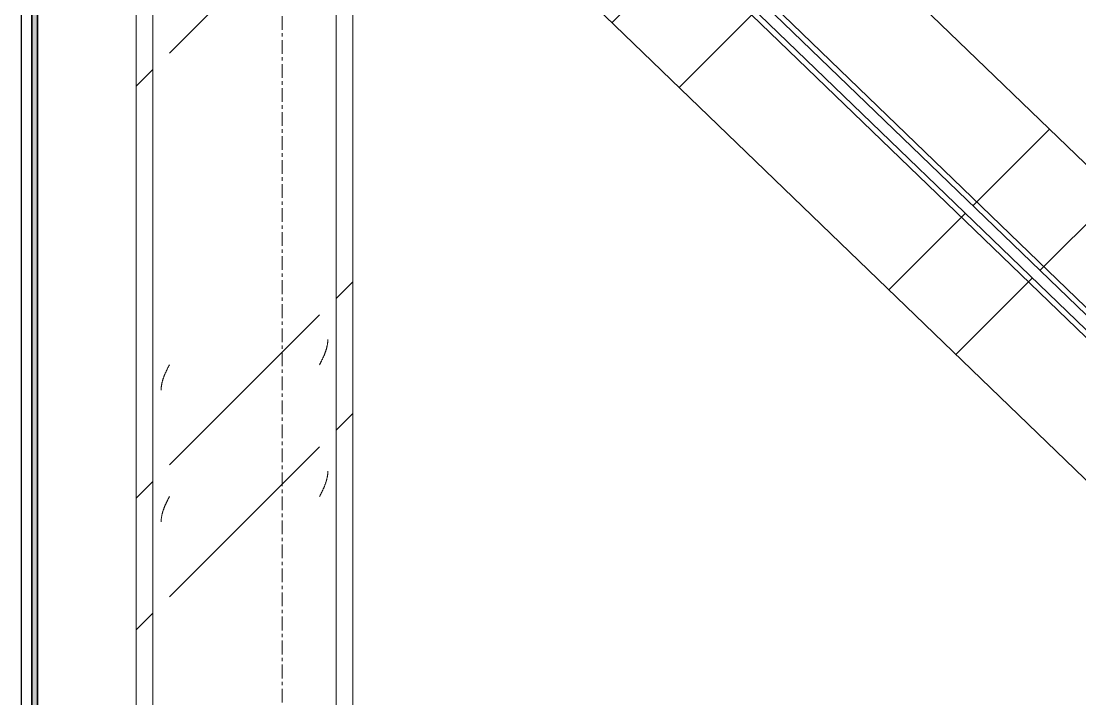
# Model space of a CAD drawing. Header units: centimetres. Extents: x -6741 to 14818, y -293 to 1595.
# Drawn here: x 630.2 to 728.1, y 620.5 to 683.2 of the extents above; entities that cross this region are included whole.
import ezdxf

# ---------------------------------------------------------------- set-up
doc = ezdxf.new("R2010")
doc.units = ezdxf.units.CM
doc.linetypes.add('Grid Line', pattern=[2.2225, 1.27, -0.3175, 0.3175, -0.3175])
for name, color, linetype, lineweight in [('A-GENM', 7, 'Continuous', 9), ('A-WALL', 7, 'Continuous', 9), ('A-WALL-PATT', 7, 'Continuous', 35), ('S-BEAM', 7, 'Continuous', 9), ('S-COLS', 7, 'Continuous', 9), ('S-GRID', 7, 'Continuous', 9)]:
    doc.layers.add(name, color=color, linetype=linetype, lineweight=lineweight)
pattern_1 = [(45, (152.695, 0), (-25.14472, 25.14472), []), (45, (152.695, 38.1), (-25.14472, 25.14472), [])]

# ---------------------------------------------------------------- blocks, each defined once
blk = doc.blocks.new('RVR_PQ_Terminación Fachada - RVR_PQ_Terminación Fachada-1834260-Elevación Eje 7')
at = {"layer": 'A-GENM', "color": 254, "lineweight": 25, "true_color": 0xcccccc}
for p, q in [((-6824.581, 938.29), (-6824.581, 96.733)), ((-6823.581, 96.733), (-6823.581, 938.29))]:
    blk.add_line(p, q, dxfattribs=at)
blk = doc.blocks.new('PQ_RVR_ARQ-01_ZZ_ZZ_MO_T_A_rvt-2-Elevación Eje 7')
at = {"layer": 'A-WALL-PATT', "lineweight": 9, "true_color": 0xeaeaea}
blk.add_hatch(color=254, dxfattribs=at).paths.add_polyline_path([(-6823.581, 99), (-6823.081, 99), (-6823.081, 938.29), (-6823.581, 938.29), (-6823.581, 127.045)])
at = {"layer": 'A-WALL', "color": 254, "lineweight": 35, "true_color": 0xcccccc}
for p, q in [((-6823.581, 938.29), (-6823.581, 99)), ((-6823.081, 99), (-6823.081, 938.29))]:
    blk.add_line(p, q, dxfattribs=at)
at = {"layer": 'A-GENM', "color": 254, "lineweight": 9, "true_color": 0xcccccc}
blk.add_blockref('RVR_PQ_Terminación Fachada - RVR_PQ_Terminación Fachada-1834260-Elevación Eje 7', (0, 0), dxfattribs=at)
blk = doc.blocks.new('FP_7-Elevación Eje 7')
at = {"layer": 'S-COLS', "color": 9, "true_color": 0xc0c0c0}
for p, q in [((-6796.39, 652.756), (-6796.379, 652.793)), ((-6796.379, 652.793), (-6796.368, 652.83)), ((-6796.368, 652.83), (-6796.357, 652.868)), ((-6796.357, 652.868), (-6796.347, 652.905)), ((-6796.347, 652.905), (-6796.337, 652.942)), ((-6796.337, 652.942), (-6796.328, 652.98)), ((-6796.328, 652.98), (-6796.318, 653.017)), ((-6796.318, 653.017), (-6796.31, 653.054)), ((-6796.31, 653.054), (-6796.301, 653.092)), ((-6796.301, 653.092), (-6796.294, 653.129)), ((-6796.294, 653.129), (-6796.286, 653.166)), ((-6796.286, 653.166), (-6796.279, 653.203)), ((-6796.279, 653.203), (-6796.273, 653.241)), ((-6796.273, 653.241), (-6796.266, 653.278)), ((-6796.266, 653.278), (-6796.261, 653.315)), ((-6796.261, 653.315), (-6796.256, 653.353)), ((-6796.256, 653.353), (-6796.251, 653.39)), ((-6796.251, 653.39), (-6796.246, 653.427)), ((-6796.246, 653.427), (-6796.242, 653.465)), ((-6796.242, 653.465), (-6796.239, 653.502)), ((-6796.239, 653.502), (-6796.236, 653.539)), ((-6796.236, 653.539), (-6796.233, 653.577)), ((-6796.233, 653.577), (-6796.231, 653.614)), ((-6796.231, 653.614), (-6796.23, 653.651)), ((-6796.23, 653.651), (-6796.229, 653.688)), ((-6796.229, 653.688), (-6796.228, 653.726)), ((-6796.791, 651.786), (-6796.773, 651.823)), ((-6796.773, 651.823), (-6796.755, 651.86)), ((-6796.755, 651.86), (-6796.737, 651.898)), ((-6796.737, 651.898), (-6796.72, 651.935)), ((-6796.72, 651.935), (-6796.702, 651.972)), ((-6796.702, 651.972), (-6796.685, 652.01)), ((-6796.685, 652.01), (-6796.668, 652.047)), ((-6796.668, 652.047), (-6796.651, 652.084)), ((-6796.651, 652.084), (-6796.634, 652.122)), ((-6796.634, 652.122), (-6796.617, 652.159)), ((-6796.617, 652.159), (-6796.601, 652.196)), ((-6796.601, 652.196), (-6796.585, 652.234)), ((-6796.585, 652.234), (-6796.569, 652.271)), ((-6796.569, 652.271), (-6796.554, 652.308)), ((-6796.554, 652.308), (-6796.538, 652.345)), ((-6796.538, 652.345), (-6796.523, 652.383)), ((-6796.523, 652.383), (-6796.509, 652.42)), ((-6796.509, 652.42), (-6796.494, 652.457)), ((-6796.494, 652.457), (-6796.48, 652.495)), ((-6796.48, 652.495), (-6796.466, 652.532)), ((-6796.466, 652.532), (-6796.453, 652.569)), ((-6796.453, 652.569), (-6796.44, 652.607)), ((-6796.44, 652.607), (-6796.427, 652.644)), ((-6796.427, 652.644), (-6796.414, 652.681)), ((-6796.414, 652.681), (-6796.402, 652.719)), ((-6796.402, 652.719), (-6796.39, 652.756)), ((-6796.996, 651.375), (-6796.977, 651.413)), ((-6796.977, 651.413), (-6796.959, 651.45)), ((-6796.959, 651.45), (-6796.94, 651.487)), ((-6796.94, 651.487), (-6796.921, 651.525)), ((-6796.921, 651.525), (-6796.902, 651.562)), ((-6796.902, 651.562), (-6796.883, 651.599)), ((-6796.883, 651.599), (-6796.865, 651.637)), ((-6796.865, 651.637), (-6796.846, 651.674)), ((-6796.846, 651.674), (-6796.828, 651.711)), ((-6796.828, 651.711), (-6796.809, 651.749)), ((-6796.809, 651.749), (-6796.791, 651.786)), ((-6796.279, 641.014), (-6796.273, 641.051)), ((-6796.273, 641.051), (-6796.266, 641.089)), ((-6796.266, 641.089), (-6796.261, 641.126)), ((-6796.261, 641.126), (-6796.256, 641.163)), ((-6796.256, 641.163), (-6796.251, 641.201)), ((-6796.251, 641.201), (-6796.246, 641.238)), ((-6796.246, 641.238), (-6796.242, 641.275)), ((-6796.242, 641.275), (-6796.239, 641.313)), ((-6796.239, 641.313), (-6796.236, 641.35)), ((-6796.236, 641.35), (-6796.233, 641.387)), ((-6796.233, 641.387), (-6796.231, 641.424)), ((-6796.231, 641.424), (-6796.23, 641.462)), ((-6796.23, 641.462), (-6796.229, 641.499)), ((-6796.229, 641.499), (-6796.228, 641.536)), ((-6796.585, 640.044), (-6796.569, 640.081)), ((-6796.569, 640.081), (-6796.554, 640.119)), ((-6796.554, 640.119), (-6796.538, 640.156)), ((-6796.538, 640.156), (-6796.523, 640.193)), ((-6796.523, 640.193), (-6796.509, 640.231)), ((-6796.509, 640.231), (-6796.494, 640.268)), ((-6796.494, 640.268), (-6796.48, 640.305)), ((-6796.48, 640.305), (-6796.466, 640.343)), ((-6796.466, 640.343), (-6796.453, 640.38)), ((-6796.453, 640.38), (-6796.44, 640.417)), ((-6796.44, 640.417), (-6796.427, 640.454)), ((-6796.427, 640.454), (-6796.414, 640.492)), ((-6796.414, 640.492), (-6796.402, 640.529)), ((-6796.402, 640.529), (-6796.39, 640.566)), ((-6796.39, 640.566), (-6796.379, 640.604)), ((-6796.379, 640.604), (-6796.368, 640.641)), ((-6796.368, 640.641), (-6796.357, 640.678)), ((-6796.357, 640.678), (-6796.347, 640.716)), ((-6796.347, 640.716), (-6796.337, 640.753)), ((-6796.337, 640.753), (-6796.328, 640.79)), ((-6796.328, 640.79), (-6796.318, 640.828)), ((-6796.318, 640.828), (-6796.31, 640.865)), ((-6796.31, 640.865), (-6796.301, 640.902)), ((-6796.301, 640.902), (-6796.294, 640.939)), ((-6796.294, 640.939), (-6796.286, 640.977)), ((-6796.286, 640.977), (-6796.279, 641.014)), ((-6796.996, 639.186), (-6796.977, 639.223)), ((-6796.977, 639.223), (-6796.959, 639.261)), ((-6796.959, 639.261), (-6796.94, 639.298)), ((-6796.94, 639.298), (-6796.921, 639.335)), ((-6796.921, 639.335), (-6796.902, 639.373)), ((-6796.902, 639.373), (-6796.883, 639.41)), ((-6796.883, 639.41), (-6796.865, 639.447)), ((-6796.865, 639.447), (-6796.846, 639.484)), ((-6796.846, 639.484), (-6796.828, 639.522)), ((-6796.828, 639.522), (-6796.809, 639.559)), ((-6796.809, 639.559), (-6796.791, 639.596)), ((-6796.791, 639.596), (-6796.773, 639.634)), ((-6796.773, 639.634), (-6796.755, 639.671)), ((-6796.755, 639.671), (-6796.737, 639.708)), ((-6796.737, 639.708), (-6796.72, 639.746)), ((-6796.72, 639.746), (-6796.702, 639.783)), ((-6796.702, 639.783), (-6796.685, 639.82)), ((-6796.685, 639.82), (-6796.668, 639.858)), ((-6796.668, 639.858), (-6796.651, 639.895)), ((-6796.651, 639.895), (-6796.634, 639.932)), ((-6796.634, 639.932), (-6796.617, 639.969)), ((-6796.617, 639.969), (-6796.601, 640.007)), ((-6796.601, 640.007), (-6796.585, 640.044))]:
    blk.add_line(p, q, dxfattribs=at)
blk = doc.blocks.new('FP_8-Elevación Eje 7')
at = {"layer": 'S-COLS', "color": 9, "true_color": 0xc0c0c0}
for p, q in [((-6811.17, 650.779), (-6811.153, 650.816)), ((-6811.153, 650.816), (-6811.135, 650.853)), ((-6811.135, 650.853), (-6811.117, 650.89)), ((-6811.117, 650.89), (-6811.099, 650.928)), ((-6811.099, 650.928), (-6811.081, 650.965)), ((-6811.081, 650.965), (-6811.063, 651.002)), ((-6811.063, 651.002), (-6811.045, 651.04)), ((-6811.045, 651.04), (-6811.026, 651.077)), ((-6811.026, 651.077), (-6811.008, 651.114)), ((-6811.008, 651.114), (-6810.989, 651.152)), ((-6810.989, 651.152), (-6810.97, 651.189)), ((-6810.97, 651.189), (-6810.952, 651.226)), ((-6810.952, 651.226), (-6810.933, 651.264)), ((-6810.933, 651.264), (-6810.914, 651.301)), ((-6810.914, 651.301), (-6810.895, 651.338)), ((-6810.895, 651.338), (-6810.876, 651.375)), ((-6811.535, 649.809), (-6811.526, 649.846)), ((-6811.526, 649.846), (-6811.515, 649.883)), ((-6811.515, 649.883), (-6811.505, 649.921)), ((-6811.505, 649.921), (-6811.494, 649.958)), ((-6811.494, 649.958), (-6811.482, 649.995)), ((-6811.482, 649.995), (-6811.47, 650.032)), ((-6811.47, 650.032), (-6811.458, 650.07)), ((-6811.458, 650.07), (-6811.446, 650.107)), ((-6811.446, 650.107), (-6811.433, 650.144)), ((-6811.433, 650.144), (-6811.42, 650.182)), ((-6811.42, 650.182), (-6811.406, 650.219)), ((-6811.406, 650.219), (-6811.392, 650.256)), ((-6811.392, 650.256), (-6811.378, 650.294)), ((-6811.378, 650.294), (-6811.364, 650.331)), ((-6811.364, 650.331), (-6811.349, 650.368)), ((-6811.349, 650.368), (-6811.334, 650.406)), ((-6811.334, 650.406), (-6811.319, 650.443)), ((-6811.319, 650.443), (-6811.303, 650.48)), ((-6811.303, 650.48), (-6811.287, 650.517)), ((-6811.287, 650.517), (-6811.271, 650.555)), ((-6811.271, 650.555), (-6811.255, 650.592)), ((-6811.255, 650.592), (-6811.239, 650.629)), ((-6811.239, 650.629), (-6811.222, 650.667)), ((-6811.222, 650.667), (-6811.205, 650.704)), ((-6811.205, 650.704), (-6811.188, 650.741)), ((-6811.188, 650.741), (-6811.17, 650.779)), ((-6811.645, 649.025), (-6811.644, 649.062)), ((-6811.644, 649.062), (-6811.643, 649.1)), ((-6811.643, 649.1), (-6811.641, 649.137)), ((-6811.641, 649.137), (-6811.639, 649.174)), ((-6811.639, 649.174), (-6811.637, 649.212)), ((-6811.637, 649.212), (-6811.634, 649.249)), ((-6811.634, 649.249), (-6811.63, 649.286)), ((-6811.63, 649.286), (-6811.626, 649.324)), ((-6811.626, 649.324), (-6811.622, 649.361)), ((-6811.622, 649.361), (-6811.617, 649.398)), ((-6811.617, 649.398), (-6811.612, 649.436)), ((-6811.612, 649.436), (-6811.606, 649.473)), ((-6811.606, 649.473), (-6811.6, 649.51)), ((-6811.6, 649.51), (-6811.593, 649.547)), ((-6811.593, 649.547), (-6811.586, 649.585)), ((-6811.586, 649.585), (-6811.579, 649.622)), ((-6811.579, 649.622), (-6811.571, 649.659)), ((-6811.571, 649.659), (-6811.563, 649.697)), ((-6811.563, 649.697), (-6811.554, 649.734)), ((-6811.554, 649.734), (-6811.545, 649.771)), ((-6811.545, 649.771), (-6811.535, 649.809)), ((-6810.952, 639.037), (-6810.933, 639.074)), ((-6810.933, 639.074), (-6810.914, 639.111)), ((-6810.914, 639.111), (-6810.895, 639.149)), ((-6810.895, 639.149), (-6810.876, 639.186)), ((-6811.392, 638.067), (-6811.378, 638.104)), ((-6811.378, 638.104), (-6811.364, 638.141)), ((-6811.364, 638.141), (-6811.349, 638.179)), ((-6811.349, 638.179), (-6811.334, 638.216)), ((-6811.334, 638.216), (-6811.319, 638.253)), ((-6811.319, 638.253), (-6811.303, 638.291)), ((-6811.303, 638.291), (-6811.287, 638.328)), ((-6811.287, 638.328), (-6811.271, 638.365)), ((-6811.271, 638.365), (-6811.255, 638.403)), ((-6811.255, 638.403), (-6811.239, 638.44)), ((-6811.239, 638.44), (-6811.222, 638.477)), ((-6811.222, 638.477), (-6811.205, 638.515)), ((-6811.205, 638.515), (-6811.188, 638.552)), ((-6811.188, 638.552), (-6811.17, 638.589)), ((-6811.17, 638.589), (-6811.153, 638.626)), ((-6811.153, 638.626), (-6811.135, 638.664)), ((-6811.135, 638.664), (-6811.117, 638.701)), ((-6811.117, 638.701), (-6811.099, 638.738)), ((-6811.099, 638.738), (-6811.081, 638.776)), ((-6811.081, 638.776), (-6811.063, 638.813)), ((-6811.063, 638.813), (-6811.045, 638.85)), ((-6811.045, 638.85), (-6811.026, 638.888)), ((-6811.026, 638.888), (-6811.008, 638.925)), ((-6811.008, 638.925), (-6810.989, 638.962)), ((-6810.989, 638.962), (-6810.97, 639)), ((-6810.97, 639), (-6810.952, 639.037)), ((-6811.63, 637.097), (-6811.626, 637.134)), ((-6811.626, 637.134), (-6811.622, 637.171)), ((-6811.622, 637.171), (-6811.617, 637.209)), ((-6811.617, 637.209), (-6811.612, 637.246)), ((-6811.612, 637.246), (-6811.606, 637.283)), ((-6811.606, 637.283), (-6811.6, 637.321)), ((-6811.6, 637.321), (-6811.593, 637.358)), ((-6811.593, 637.358), (-6811.586, 637.395)), ((-6811.586, 637.395), (-6811.579, 637.433)), ((-6811.579, 637.433), (-6811.571, 637.47)), ((-6811.571, 637.47), (-6811.563, 637.507)), ((-6811.563, 637.507), (-6811.554, 637.545)), ((-6811.554, 637.545), (-6811.545, 637.582)), ((-6811.545, 637.582), (-6811.535, 637.619)), ((-6811.535, 637.619), (-6811.526, 637.656)), ((-6811.526, 637.656), (-6811.515, 637.694)), ((-6811.515, 637.694), (-6811.505, 637.731)), ((-6811.505, 637.731), (-6811.494, 637.768)), ((-6811.494, 637.768), (-6811.482, 637.806)), ((-6811.482, 637.806), (-6811.47, 637.843)), ((-6811.47, 637.843), (-6811.458, 637.88)), ((-6811.458, 637.88), (-6811.446, 637.918)), ((-6811.446, 637.918), (-6811.433, 637.955)), ((-6811.433, 637.955), (-6811.42, 637.992)), ((-6811.42, 637.992), (-6811.406, 638.03)), ((-6811.406, 638.03), (-6811.392, 638.067)), ((-6811.645, 636.836), (-6811.644, 636.873)), ((-6811.644, 636.873), (-6811.643, 636.91)), ((-6811.643, 636.91), (-6811.641, 636.948)), ((-6811.641, 636.948), (-6811.639, 636.985)), ((-6811.639, 636.985), (-6811.637, 637.022)), ((-6811.637, 637.022), (-6811.634, 637.06)), ((-6811.634, 637.06), (-6811.63, 637.097))]:
    blk.add_line(p, q, dxfattribs=at)
blk = doc.blocks.new('UC-Perfil universal-Pilar - 200 x 200-V6-Elevación Eje 7')
at = {"layer": 'S-COLS', "true_color": 0xc0c0c0}
h = blk.add_hatch(dxfattribs=at)
h.set_pattern_fill('FP_14', color=9, style=0, pattern_type=2)
h.set_pattern_definition(pattern_1)
h.paths.add_polyline_path([(-6812.396, 94), (-6812.396, 933.53), (-6813.936, 933.53), (-6813.936, 94)])
h = blk.add_hatch(dxfattribs=at)
h.set_pattern_fill('FP_14', color=9, style=0, pattern_type=2)
h.set_pattern_definition(pattern_1)
h.paths.add_polyline_path([(-6810.876, 94), (-6796.996, 94), (-6796.996, 933.53), (-6810.876, 933.53), (-6810.876, 127.045)])
h = blk.add_hatch(dxfattribs=at)
h.set_pattern_fill('FP_14', color=9, style=0, pattern_type=2)
h.set_pattern_definition(pattern_1)
h.paths.add_polyline_path([(-6793.936, 94), (-6793.936, 933.53), (-6795.476, 933.53), (-6795.476, 94)])
at = {"layer": 'S-COLS'}
for p, q in [((-6813.936, 933.53), (-6813.936, 94)), ((-6812.396, 933.53), (-6812.396, 94)), ((-6795.476, 933.53), (-6795.476, 94)), ((-6793.936, 933.53), (-6793.936, 94))]:
    blk.add_line(p, q, dxfattribs=at)
for name in ['FP_7-Elevación Eje 7', 'FP_8-Elevación Eje 7']:
    blk.add_blockref(name, (0, 0), dxfattribs=at)
blk = doc.blocks.new('RVR_Tensor angular doble L - d_10 mm-1745382-Elevación Eje 7')
at = {"layer": 'S-BEAM', "true_color": 0xc0c0c0}
h = blk.add_hatch(dxfattribs=at)
h.set_pattern_fill('FP_14', color=9, style=0, pattern_type=2)
h.set_pattern_definition(pattern_1)
h.paths.add_polyline_path([(-6483.082, 405.98), (-6476.483, 412.814), (-6632.803, 563.77), (-6639.641, 557.167), (-6490.159, 412.814)])
h.paths.add_polyline_path([(-6640, 557.514), (-6633.163, 564.118), (-6633.882, 564.813), (-6640.72, 558.209)])
h.paths.add_polyline_path([(-6647.918, 565.16), (-6641.08, 571.763), (-6792.295, 717.79), (-6793.932, 717.79), (-6793.932, 706.164), (-6705.472, 620.74)])
h = blk.add_hatch(dxfattribs=at)
h.set_pattern_fill('FP_14', color=9, style=0, pattern_type=2)
h.set_pattern_definition(pattern_1)
h.paths.add_polyline_path([(-6476.483, 412.814), (-6476.135, 413.173), (-6791.576, 717.79), (-6792.295, 717.79), (-6478.782, 415.034)])
h = blk.add_hatch(dxfattribs=at)
h.set_pattern_fill('FP_14', color=9, style=0, pattern_type=2)
h.set_pattern_definition(pattern_1)
h.paths.add_polyline_path([(-6475.453, 413.905), (-6475.106, 414.265), (-6789.416, 717.79), (-6790.136, 717.79), (-6476.622, 415.034)])
h = blk.add_hatch(dxfattribs=at)
h.set_pattern_fill('FP_14', color=9, style=0, pattern_type=2)
h.set_pattern_definition(pattern_1)
h.paths.add_polyline_path([(-6475.106, 414.265), (-6468.507, 421.098), (-6624.525, 571.763), (-6631.363, 565.16), (-6475.902, 415.034)])
h.paths.add_polyline_path([(-6631.723, 565.508), (-6624.885, 572.111), (-6625.605, 572.806), (-6632.443, 566.203)])
h.paths.add_polyline_path([(-6632.803, 566.55), (-6625.965, 573.154), (-6775.741, 717.79), (-6789.416, 717.79), (-6688.917, 620.74)])
at = {"layer": 'S-BEAM', "lineweight": 35}
for p, q in [((-6792.295, 717.79), (-6476.483, 412.814)), ((-6476.135, 413.173), (-6791.576, 717.79)), ((-6790.136, 717.79), (-6475.453, 413.905)), ((-6475.106, 414.265), (-6789.416, 717.79))]:
    blk.add_line(p, q, dxfattribs=at)
at = {"layer": 'S-BEAM'}
for p, q in [((-6775.741, 717.79), (-6625.965, 573.154)), ((-6793.936, 706.168), (-6647.918, 565.16))]:
    blk.add_line(p, q, dxfattribs=at)

msp = doc.modelspace()

# ---------------------------------------------------------------- linework, layer by layer
at = {"layer": 'S-GRID', "color": 253, "linetype": 'Grid Line', "true_color": 0xaaaaaa}
msp.add_line((654.362, -293.309), (654.362, 1534.845), dxfattribs=at)

# ---------------------------------------------------------------- block references
at = {"lineweight": 5}
msp.add_blockref('PQ_RVR_ARQ-01_ZZ_ZZ_MO_T_A_rvt-2-Elevación Eje 7', (7454.807, 0), dxfattribs=at)
at = {"layer": 'S-BEAM'}
msp.add_blockref('RVR_Tensor angular doble L - d_10 mm-1745382-Elevación Eje 7', (7454.807, 0), dxfattribs=at)
at = {"layer": 'S-COLS'}
msp.add_blockref('UC-Perfil universal-Pilar - 200 x 200-V6-Elevación Eje 7', (7454.807, 0), dxfattribs=at)

doc.saveas('drawing.dxf')
